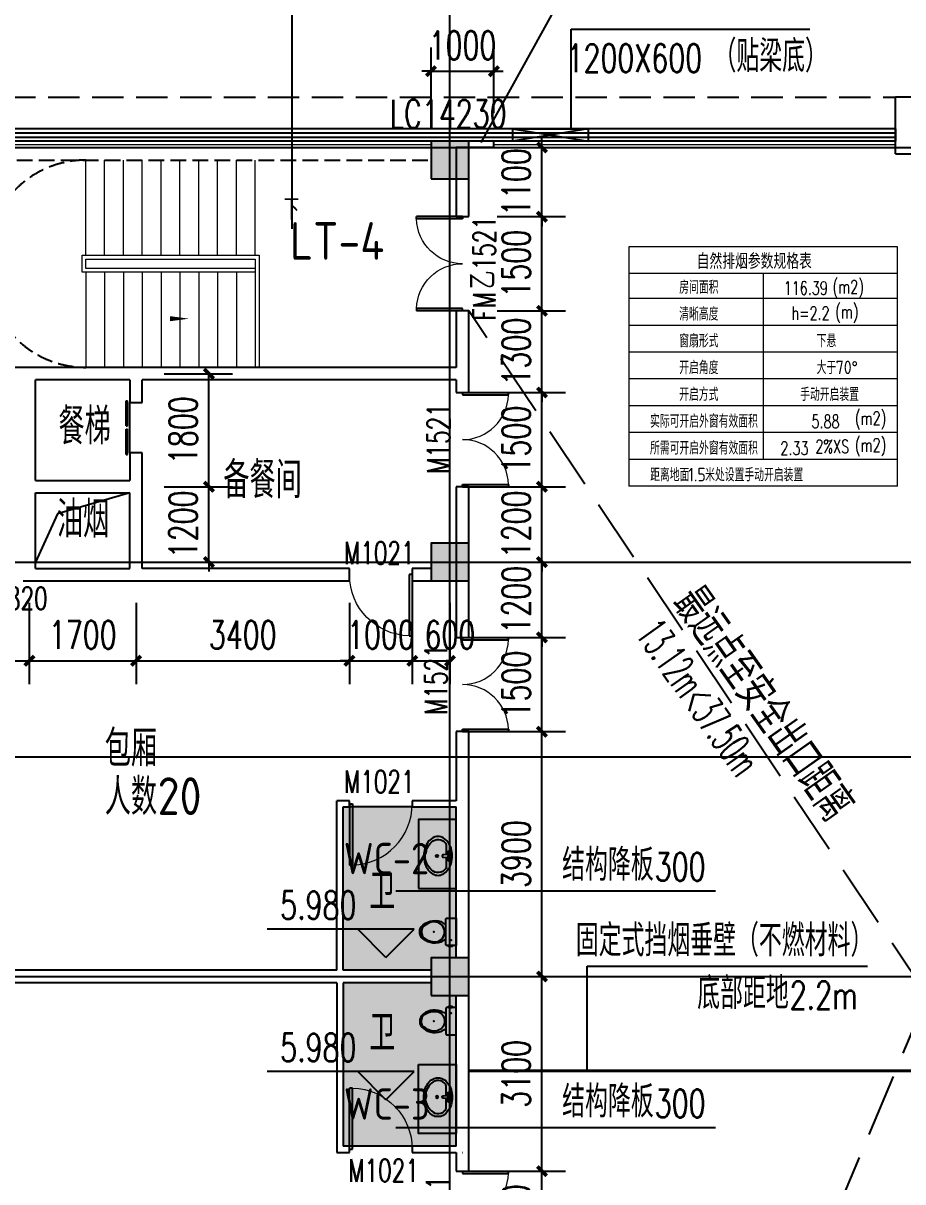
# Model space of a CAD drawing. Extents: x 1738711 to 2346805, y 1189731 to 2516152.
# Drawn here: x 1923394 to 1937407, y 1702557 to 1721006 of the extents above; entities that cross this region are included whole.
import ezdxf

# ---------------------------------------------------------------- set-up
doc = ezdxf.new("R2010")
doc.units = 0
doc.header["$LTSCALE"] = 1000
doc.header["$MEASUREMENT"] = 0
doc.linetypes.add('DASH', pattern=[0.35, 0.25, -0.1])
doc.linetypes.add('复件 140224通州运河二期售楼部条件图_t3$0$X-ME SHAFT SH$0$X-B2$0$WATER_LINE', pattern=[0])
for name, color, linetype in [('AR-TEXT', 7, 'Continuous'), ('COLUMN', 9, 'Continuous'), ('DIM_ELEV', 3, 'Continuous'), ('DIM_IDEN', 3, 'Continuous'), ('DIM_LEAD', 3, 'Continuous'), ('DIM_SYMB', 3, 'Continuous'), ('DOTE', 1, 'Continuous'), ('LVTRY', 6, 'Continuous'), ('PUB_DIM', 3, 'Continuous'), ('PUB_HATCH', 8, 'Continuous'), ('PUB_TEXT', 7, 'Continuous'), ('WALL', 40, 'Continuous'), ('WINDOW', 144, 'Continuous'), ('WINDOW_TEXT', 7, 'Continuous'), ('文字', 6, 'Continuous'), ('疏散距离', 211, 'DASH'), ('看线', 8, 'Continuous')]:
    doc.layers.add(name, color=color, linetype=linetype)
for name, color, linetype, lineweight in [('H_Z', 4, 'Continuous', 13), ('STAIR', 2, 'Continuous', 5), ('栏杆', 6, 'Continuous', 15)]:
    doc.layers.add(name, color=color, linetype=linetype, lineweight=lineweight)
doc.styles.add('_TCH_DIM', font='SIMPLEX', dxfattribs={"bigfont": 'GBCBIG'})
doc.styles.add('_TCH_DIM_T3', font='SIMPLEX', dxfattribs={"width": 0.705882, "bigfont": 'GBCBIG'})
doc.styles.add('_TCH_WINDOW', font='SIMPLEX', dxfattribs={"height": 3.5, "bigfont": 'GBCBIG'})
doc.styles.add('HZ', font='rs', dxfattribs={"bigfont": 'hztxt'})
doc.styles.get("Standard").update_dxf_attribs({"font": 'gbenor.shx', "bigfont": 'gbcbig.shx'})
doc.styles.add('黑体', font='simhei_0.ttf', dxfattribs={"width": 0.9})
doc.dimstyles.new('_TCH_ARCH&&150', dxfattribs={"dimtxt": 446.25, "dimasz": 150, "dimexe": 375, "dimexo": 450, "dimgap": 189.375, "dimtad": 1, "dimdec": 0, "dimzin": 0, "dimdsep": 46, "dimtxsty": '_TCH_DIM_T3', "dimblk": 'ARCHTICK', "dimcen": 0.09, "dimclrt": 7, "dimazin": 2, "dimtfac": 1, "dimtdec": 0, "dimtix": 1, "dimtmove": 2, "dimatfit": 3, "dimfxl": 1, "dimtolj": 1, "dimtzin": 0, "dimarcsym": 0})

# ---------------------------------------------------------------- blocks, each defined once
blk = doc.blocks.new('$lvtry$00000214')
at = {"color": 0}
blk.add_lwpolyline([(-198, -166), (198, -166, 0.414214), (218, -146), (218, 0), (-218, 0), (-218, -146, 0.414214)], format="xyb", close=True, dxfattribs=at)
blk.add_lwpolyline([(-218, -64), (-232, -64), (-232, -122), (-218, -122)], close=True, dxfattribs=at)
for points in [[(-124, -167, -0.078767), (-161, -243, 0.305356), (-82, -557), (-23, -578), (36, -578), (82, -557, 0.297885), (164, -243, -0.072356), (124, -167, 2.053922)], [(108, -225, -0.300989), (144, -427, -0.075183), (74, -538), (24, -552), (-13, -552), (-74, -538, -0.223014), (-156, -322, -0.196873), (-108, -225, -0.355349), (108, -225, -0.708891)]]:
    blk.add_lwpolyline(points, format="xyb", dxfattribs=at)
for p in [(-129, -81), (0, -357)]:
    blk.add_point(p, dxfattribs=at)
blk = doc.blocks.new('$lvtry$00000196')
at = {"color": 0}
for points in [[(219, -385, 0.106486), (289, -308, 0.130324), (310, -225, 0.130324), (289, -143, 0.106486), (219, -66, 0.084172), (123, -18, 0.073176), (0, 0, 0.073176), (-123, -18, 0.084172), (-219, -66, 0.106486), (-289, -143, 0.130324), (-310, -225, 0.130324), (-289, -308, 0.106486), (-219, -385, 0.084172), (-123, -433, 0.073176), (0, -451, 0.073176), (123, -433, 0.084172)], [(-22, -44), (-17, -142, 1), (21, -142), (26, -44, 0.493794)]]:
    blk.add_lwpolyline(points, format="xyb", close=True, dxfattribs=at)
for points in [[(-218, -329, -0.467303), (-199, -103, -0.154885), (-179, -96), (-17, -96, -0.154885)], [(21, -96), (183, -96, -0.154885), (203, -103, -0.467303), (222, -329, -0.210278), (2, -430, -0.210278), (-218, -329, -0.467303)]]:
    blk.add_lwpolyline(points, format="xyb", dxfattribs=at)
for points in [[(-52, -25), (56, -25)], [(-52, -78), (-20, -78)], [(24, -78), (56, -78)]]:
    blk.add_lwpolyline(points, dxfattribs=at)
for centre, radius in [((-52, -52), 19.4), ((-52, -52), 12.6), ((56, -52), 19.4), ((56, -52), 12.6), ((2, -241), 19.7), ((2, -241), 14.7)]:
    blk.add_circle(centre, radius, dxfattribs=at)
for centre, start, end in [((-52, -52), 90, 270), ((56, -52), 270, 90)]:
    blk.add_arc(centre, 26.5, start, end, dxfattribs=at)
for p in [(2, -62), (2, -241)]:
    blk.add_point(p, dxfattribs=at)
blk = doc.blocks.new('hgerahgrehre')
at = {"layer": '看线'}
for p, q in [((1923667, 1595055), (1923867, 1596255)), ((1923667, 1596255), (1923867, 1595055))]:
    blk.add_line(p, q, dxfattribs=at)
blk.add_lwpolyline([(1923667, 1595055), (1923667, 1596255), (1923867, 1596255), (1923867, 1595055)], close=True, dxfattribs=at)
blk = doc.blocks.new('_ArchTick')
at = {"color": 0, "linetype": 'ByBlock', "const_width": 0.4}
blk.add_lwpolyline([(-0.5, -0.5), (0.5, 0.5)], dxfattribs=at)
blk = doc.blocks.new('*D267')
at = {"layer": 'Defpoints', "color": 0, "transparency": 16777216}
for p in [(1930892, 1720241), (1929892, 1719125), (1930892, 1719125)]:
    blk.add_point(p, dxfattribs=at)
at = {"layer": 'PUB_DIM', "color": 0, "lineweight": -2, "transparency": 16777216}
for p, q in [((1929892, 1719575), (1929892, 1720616)), ((1930892, 1719575), (1930892, 1720616)), ((1929892, 1720241), (1929742, 1720241)), ((1929892, 1720241), (1930892, 1720241)), ((1930892, 1720241), (1931042, 1720241))]:
    blk.add_line(p, q, dxfattribs=at)
at = {"layer": 'PUB_DIM', "color": 0, "lineweight": -2, "transparency": 16777216, "xscale": 150, "yscale": 150, "zscale": 150}
blk.add_blockref('_ArchTick', (1929892, 1720241), dxfattribs=at)
at = {"layer": 'PUB_DIM', "color": 0, "lineweight": -2, "transparency": 16777216, "xscale": 150, "yscale": 150, "zscale": 150, "rotation": 180}
blk.add_blockref('_ArchTick', (1930892, 1720241), dxfattribs=at)
at = {"layer": 'PUB_DIM', "color": 7, "transparency": 16777216, "insert": (1930392, 1720653), "char_height": 446.2, "attachment_point": 5, "style": '_TCH_DIM_T3'}
blk.add_mtext('\\A1;1000', dxfattribs=at)
blk = doc.blocks.new('*D2799')
at = {"layer": 'Defpoints', "color": 0, "transparency": 16777216}
for p in [(1921292, 1712225), (1923492, 1712225), (1923492, 1710854)]:
    blk.add_point(p, dxfattribs=at)
at = {"layer": 'PUB_DIM', "color": 0, "lineweight": -2, "transparency": 16777216}
for p, q in [((1921292, 1711775), (1921292, 1710479)), ((1923492, 1711775), (1923492, 1710479)), ((1921292, 1710854), (1923492, 1710854))]:
    blk.add_line(p, q, dxfattribs=at)
at = {"layer": 'PUB_DIM', "color": 0, "lineweight": -2, "transparency": 16777216, "xscale": 150, "yscale": 150, "zscale": 150, "rotation": 180}
blk.add_blockref('_ArchTick', (1921292, 1710854), dxfattribs=at)
at = {"layer": 'PUB_DIM', "color": 0, "lineweight": -2, "transparency": 16777216, "xscale": 150, "yscale": 150, "zscale": 150}
blk.add_blockref('_ArchTick', (1923492, 1710854), dxfattribs=at)
at = {"layer": 'PUB_DIM', "color": 7, "transparency": 16777216, "insert": (1922392, 1711266), "char_height": 446.2, "attachment_point": 5, "style": '_TCH_DIM_T3'}
blk.add_mtext('\\A1;2200', dxfattribs=at)
blk = doc.blocks.new('*D2800')
at = {"layer": 'Defpoints', "color": 0, "transparency": 16777216}
for p in [(1923492, 1712225), (1925192, 1712225), (1925192, 1710854)]:
    blk.add_point(p, dxfattribs=at)
at = {"layer": 'PUB_DIM', "color": 0, "lineweight": -2, "transparency": 16777216}
for p, q in [((1923492, 1711775), (1923492, 1710479)), ((1925192, 1711775), (1925192, 1710479)), ((1923492, 1710854), (1925192, 1710854))]:
    blk.add_line(p, q, dxfattribs=at)
at = {"layer": 'PUB_DIM', "color": 0, "lineweight": -2, "transparency": 16777216, "xscale": 150, "yscale": 150, "zscale": 150, "rotation": 180}
blk.add_blockref('_ArchTick', (1923492, 1710854), dxfattribs=at)
at = {"layer": 'PUB_DIM', "color": 0, "lineweight": -2, "transparency": 16777216, "xscale": 150, "yscale": 150, "zscale": 150}
blk.add_blockref('_ArchTick', (1925192, 1710854), dxfattribs=at)
at = {"layer": 'PUB_DIM', "color": 7, "transparency": 16777216, "insert": (1924342, 1711266), "char_height": 446.2, "attachment_point": 5, "style": '_TCH_DIM_T3'}
blk.add_mtext('\\A1;1700', dxfattribs=at)
blk = doc.blocks.new('*D2801')
at = {"layer": 'Defpoints', "color": 0, "transparency": 16777216}
for p in [(1925192, 1712225), (1928592, 1712225), (1928592, 1710854)]:
    blk.add_point(p, dxfattribs=at)
at = {"layer": 'PUB_DIM', "color": 0, "lineweight": -2, "transparency": 16777216}
for p, q in [((1925192, 1711775), (1925192, 1710479)), ((1928592, 1711775), (1928592, 1710479)), ((1925192, 1710854), (1928592, 1710854))]:
    blk.add_line(p, q, dxfattribs=at)
at = {"layer": 'PUB_DIM', "color": 0, "lineweight": -2, "transparency": 16777216, "xscale": 150, "yscale": 150, "zscale": 150, "rotation": 180}
blk.add_blockref('_ArchTick', (1925192, 1710854), dxfattribs=at)
at = {"layer": 'PUB_DIM', "color": 0, "lineweight": -2, "transparency": 16777216, "xscale": 150, "yscale": 150, "zscale": 150}
blk.add_blockref('_ArchTick', (1928592, 1710854), dxfattribs=at)
at = {"layer": 'PUB_DIM', "color": 7, "transparency": 16777216, "insert": (1926892, 1711266), "char_height": 446.2, "attachment_point": 5, "style": '_TCH_DIM_T3'}
blk.add_mtext('\\A1;3400', dxfattribs=at)
blk = doc.blocks.new('*D2802')
at = {"layer": 'Defpoints', "color": 0, "transparency": 16777216}
for p in [(1928592, 1712225), (1929592, 1712225), (1929592, 1710854)]:
    blk.add_point(p, dxfattribs=at)
at = {"layer": 'PUB_DIM', "color": 0, "lineweight": -2, "transparency": 16777216}
for p, q in [((1928592, 1711775), (1928592, 1710479)), ((1929592, 1711775), (1929592, 1710479)), ((1928592, 1710854), (1928442, 1710854)), ((1928592, 1710854), (1929592, 1710854)), ((1929592, 1710854), (1929742, 1710854))]:
    blk.add_line(p, q, dxfattribs=at)
at = {"layer": 'PUB_DIM', "color": 0, "lineweight": -2, "transparency": 16777216, "xscale": 150, "yscale": 150, "zscale": 150}
blk.add_blockref('_ArchTick', (1928592, 1710854), dxfattribs=at)
at = {"layer": 'PUB_DIM', "color": 0, "lineweight": -2, "transparency": 16777216, "xscale": 150, "yscale": 150, "zscale": 150, "rotation": 180}
blk.add_blockref('_ArchTick', (1929592, 1710854), dxfattribs=at)
at = {"layer": 'PUB_DIM', "color": 7, "transparency": 16777216, "insert": (1929092, 1711266), "char_height": 446.2, "attachment_point": 5, "style": '_TCH_DIM_T3'}
blk.add_mtext('\\A1;1000', dxfattribs=at)
blk = doc.blocks.new('*D2803')
at = {"layer": 'Defpoints', "color": 0, "transparency": 16777216}
for p in [(1929592, 1712225), (1930192, 1712225), (1930192, 1710854)]:
    blk.add_point(p, dxfattribs=at)
at = {"layer": 'PUB_DIM', "color": 0, "lineweight": -2, "transparency": 16777216}
for p, q in [((1929592, 1711775), (1929592, 1710479)), ((1930192, 1711775), (1930192, 1710479)), ((1929592, 1710854), (1930192, 1710854))]:
    blk.add_line(p, q, dxfattribs=at)
at = {"layer": 'PUB_DIM', "color": 0, "lineweight": -2, "transparency": 16777216, "xscale": 150, "yscale": 150, "zscale": 150, "rotation": 180}
blk.add_blockref('_ArchTick', (1929592, 1710854), dxfattribs=at)
at = {"layer": 'PUB_DIM', "color": 0, "lineweight": -2, "transparency": 16777216, "xscale": 150, "yscale": 150, "zscale": 150}
blk.add_blockref('_ArchTick', (1930192, 1710854), dxfattribs=at)
at = {"layer": 'PUB_DIM', "color": 7, "transparency": 16777216, "insert": (1930192, 1711266), "char_height": 446.2, "attachment_point": 5, "style": '_TCH_DIM_T3'}
blk.add_mtext('\\A1;600', dxfattribs=at)
blk = doc.blocks.new('*D2804')
at = {"layer": 'Defpoints', "color": 0, "transparency": 16777216}
for p in [(1925192, 1713625), (1926354, 1713625), (1925192, 1712425)]:
    blk.add_point(p, dxfattribs=at)
at = {"layer": 'PUB_DIM', "color": 0, "lineweight": -2, "transparency": 16777216}
for p, q in [((1926354, 1713625), (1926354, 1713775)), ((1925642, 1713625), (1926729, 1713625)), ((1926354, 1712425), (1926354, 1713625)), ((1925642, 1712425), (1926729, 1712425)), ((1926354, 1712425), (1926354, 1712275))]:
    blk.add_line(p, q, dxfattribs=at)
at = {"layer": 'PUB_DIM', "color": 0, "lineweight": -2, "transparency": 16777216, "xscale": 150, "yscale": 150, "zscale": 150}
for p, rotation in [((1926354, 1713625), 270), ((1926354, 1712425), 90)]:
    blk.add_blockref('_ArchTick', p, dxfattribs=dict(at, rotation=rotation))
at = {"layer": 'PUB_DIM', "color": 7, "transparency": 16777216, "insert": (1925942, 1713025), "char_height": 446.2, "attachment_point": 5, "rotation": 90, "style": '_TCH_DIM_T3'}
blk.add_mtext('\\A1;1200', dxfattribs=at)
blk = doc.blocks.new('*D2805')
at = {"layer": 'Defpoints', "color": 0, "transparency": 16777216}
for p in [(1925192, 1715425), (1926354, 1715425), (1925192, 1713625)]:
    blk.add_point(p, dxfattribs=at)
at = {"layer": 'PUB_DIM', "color": 0, "lineweight": -2, "transparency": 16777216}
for p, q in [((1925642, 1715425), (1926729, 1715425)), ((1926354, 1713625), (1926354, 1715425)), ((1925642, 1713625), (1926729, 1713625))]:
    blk.add_line(p, q, dxfattribs=at)
at = {"layer": 'PUB_DIM', "color": 0, "lineweight": -2, "transparency": 16777216, "xscale": 150, "yscale": 150, "zscale": 150}
for p, rotation in [((1926354, 1715425), 90), ((1926354, 1713625), 270)]:
    blk.add_blockref('_ArchTick', p, dxfattribs=dict(at, rotation=rotation))
at = {"layer": 'PUB_DIM', "color": 7, "transparency": 16777216, "insert": (1925942, 1714525), "char_height": 446.2, "attachment_point": 5, "rotation": 90, "style": '_TCH_DIM_T3'}
blk.add_mtext('\\A1;1800', dxfattribs=at)
blk = doc.blocks.new('*D2940')
at = {"layer": 'Defpoints', "color": 0, "transparency": 16777216}
for p in [(1930492, 1702726), (1931658, 1702726), (1930492, 1701226)]:
    blk.add_point(p, dxfattribs=at)
at = {"layer": 'PUB_DIM', "color": 0, "lineweight": -2, "transparency": 16777216}
for p, q in [((1930942, 1702726), (1932033, 1702726)), ((1931658, 1701226), (1931658, 1702726)), ((1930942, 1701226), (1932033, 1701226))]:
    blk.add_line(p, q, dxfattribs=at)
at = {"layer": 'PUB_DIM', "color": 0, "lineweight": -2, "transparency": 16777216, "xscale": 150, "yscale": 150, "zscale": 150}
for p, rotation in [((1931658, 1702726), 90), ((1931658, 1701226), 270)]:
    blk.add_blockref('_ArchTick', p, dxfattribs=dict(at, rotation=rotation))
at = {"layer": 'PUB_DIM', "color": 7, "transparency": 16777216, "insert": (1931245, 1701976), "char_height": 446.2, "attachment_point": 5, "rotation": 90, "style": '_TCH_DIM_T3'}
blk.add_mtext('\\A1;1500', dxfattribs=at)
blk = doc.blocks.new('*D2941')
at = {"layer": 'Defpoints', "color": 0, "transparency": 16777216}
for p in [(1930492, 1705825), (1931658, 1705825), (1930492, 1702726)]:
    blk.add_point(p, dxfattribs=at)
at = {"layer": 'PUB_DIM', "color": 0, "lineweight": -2, "transparency": 16777216}
for p, q in [((1930942, 1705825), (1932033, 1705825)), ((1931658, 1702726), (1931658, 1705825)), ((1930942, 1702726), (1932033, 1702726))]:
    blk.add_line(p, q, dxfattribs=at)
at = {"layer": 'PUB_DIM', "color": 0, "lineweight": -2, "transparency": 16777216, "xscale": 150, "yscale": 150, "zscale": 150}
for p, rotation in [((1931658, 1705825), 90), ((1931658, 1702726), 270)]:
    blk.add_blockref('_ArchTick', p, dxfattribs=dict(at, rotation=rotation))
at = {"layer": 'PUB_DIM', "color": 7, "transparency": 16777216, "insert": (1931245, 1704276), "char_height": 446.2, "attachment_point": 5, "rotation": 90, "style": '_TCH_DIM_T3'}
blk.add_mtext('\\A1;3100', dxfattribs=at)
blk = doc.blocks.new('*D2942')
at = {"layer": 'Defpoints', "color": 0, "transparency": 16777216}
for p in [(1930492, 1709725), (1931658, 1709725), (1930492, 1705825)]:
    blk.add_point(p, dxfattribs=at)
at = {"layer": 'PUB_DIM', "color": 0, "lineweight": -2, "transparency": 16777216}
for p, q in [((1930942, 1709725), (1932033, 1709725)), ((1931658, 1705825), (1931658, 1709725)), ((1930942, 1705825), (1932033, 1705825))]:
    blk.add_line(p, q, dxfattribs=at)
at = {"layer": 'PUB_DIM', "color": 0, "lineweight": -2, "transparency": 16777216, "xscale": 150, "yscale": 150, "zscale": 150}
for p, rotation in [((1931658, 1709725), 90), ((1931658, 1705825), 270)]:
    blk.add_blockref('_ArchTick', p, dxfattribs=dict(at, rotation=rotation))
at = {"layer": 'PUB_DIM', "color": 7, "transparency": 16777216, "insert": (1931245, 1707775), "char_height": 446.2, "attachment_point": 5, "rotation": 90, "style": '_TCH_DIM_T3'}
blk.add_mtext('\\A1;3900', dxfattribs=at)
blk = doc.blocks.new('*D2943')
at = {"layer": 'Defpoints', "color": 0, "transparency": 16777216}
for p in [(1930492, 1711225), (1931658, 1711225), (1930492, 1709725)]:
    blk.add_point(p, dxfattribs=at)
at = {"layer": 'PUB_DIM', "color": 0, "lineweight": -2, "transparency": 16777216}
for p, q in [((1930942, 1711225), (1932033, 1711225)), ((1931658, 1709725), (1931658, 1711225)), ((1930942, 1709725), (1932033, 1709725))]:
    blk.add_line(p, q, dxfattribs=at)
at = {"layer": 'PUB_DIM', "color": 0, "lineweight": -2, "transparency": 16777216, "xscale": 150, "yscale": 150, "zscale": 150}
for p, rotation in [((1931658, 1711225), 90), ((1931658, 1709725), 270)]:
    blk.add_blockref('_ArchTick', p, dxfattribs=dict(at, rotation=rotation))
at = {"layer": 'PUB_DIM', "color": 7, "transparency": 16777216, "insert": (1931245, 1710475), "char_height": 446.2, "attachment_point": 5, "rotation": 90, "style": '_TCH_DIM_T3'}
blk.add_mtext('\\A1;1500', dxfattribs=at)
blk = doc.blocks.new('*D2944')
at = {"layer": 'Defpoints', "color": 0, "transparency": 16777216}
for p in [(1930492, 1712425), (1931658, 1712425), (1930492, 1711225)]:
    blk.add_point(p, dxfattribs=at)
at = {"layer": 'PUB_DIM', "color": 0, "lineweight": -2, "transparency": 16777216}
for p, q in [((1931658, 1712425), (1931658, 1712575)), ((1930942, 1712425), (1932033, 1712425)), ((1931658, 1711225), (1931658, 1712425)), ((1930942, 1711225), (1932033, 1711225)), ((1931658, 1711225), (1931658, 1711075))]:
    blk.add_line(p, q, dxfattribs=at)
at = {"layer": 'PUB_DIM', "color": 0, "lineweight": -2, "transparency": 16777216, "xscale": 150, "yscale": 150, "zscale": 150}
for p, rotation in [((1931658, 1712425), 270), ((1931658, 1711225), 90)]:
    blk.add_blockref('_ArchTick', p, dxfattribs=dict(at, rotation=rotation))
at = {"layer": 'PUB_DIM', "color": 7, "transparency": 16777216, "insert": (1931245, 1711825), "char_height": 446.2, "attachment_point": 5, "rotation": 90, "style": '_TCH_DIM_T3'}
blk.add_mtext('\\A1;1200', dxfattribs=at)
blk = doc.blocks.new('*D2945')
at = {"layer": 'Defpoints', "color": 0, "transparency": 16777216}
for p in [(1930492, 1713625), (1931658, 1713625), (1930492, 1712425)]:
    blk.add_point(p, dxfattribs=at)
at = {"layer": 'PUB_DIM', "color": 0, "lineweight": -2, "transparency": 16777216}
for p, q in [((1931658, 1713625), (1931658, 1713775)), ((1930942, 1713625), (1932033, 1713625)), ((1931658, 1712425), (1931658, 1713625)), ((1930942, 1712425), (1932033, 1712425)), ((1931658, 1712425), (1931658, 1712275))]:
    blk.add_line(p, q, dxfattribs=at)
at = {"layer": 'PUB_DIM', "color": 0, "lineweight": -2, "transparency": 16777216, "xscale": 150, "yscale": 150, "zscale": 150}
for p, rotation in [((1931658, 1713625), 270), ((1931658, 1712425), 90)]:
    blk.add_blockref('_ArchTick', p, dxfattribs=dict(at, rotation=rotation))
at = {"layer": 'PUB_DIM', "color": 7, "transparency": 16777216, "insert": (1931245, 1713025), "char_height": 446.2, "attachment_point": 5, "rotation": 90, "style": '_TCH_DIM_T3'}
blk.add_mtext('\\A1;1200', dxfattribs=at)
blk = doc.blocks.new('*D2946')
at = {"layer": 'Defpoints', "color": 0, "transparency": 16777216}
for p in [(1930492, 1715125), (1931658, 1715125), (1930492, 1713625)]:
    blk.add_point(p, dxfattribs=at)
at = {"layer": 'PUB_DIM', "color": 0, "lineweight": -2, "transparency": 16777216}
for p, q in [((1930942, 1715125), (1932033, 1715125)), ((1931658, 1713625), (1931658, 1715125)), ((1930942, 1713625), (1932033, 1713625))]:
    blk.add_line(p, q, dxfattribs=at)
at = {"layer": 'PUB_DIM', "color": 0, "lineweight": -2, "transparency": 16777216, "xscale": 150, "yscale": 150, "zscale": 150}
for p, rotation in [((1931658, 1715125), 90), ((1931658, 1713625), 270)]:
    blk.add_blockref('_ArchTick', p, dxfattribs=dict(at, rotation=rotation))
at = {"layer": 'PUB_DIM', "color": 7, "transparency": 16777216, "insert": (1931245, 1714375), "char_height": 446.2, "attachment_point": 5, "rotation": 90, "style": '_TCH_DIM_T3'}
blk.add_mtext('\\A1;1500', dxfattribs=at)
blk = doc.blocks.new('*D2947')
at = {"layer": 'Defpoints', "color": 0, "transparency": 16777216}
for p in [(1930492, 1716425), (1931658, 1716425), (1930492, 1715125)]:
    blk.add_point(p, dxfattribs=at)
at = {"layer": 'PUB_DIM', "color": 0, "lineweight": -2, "transparency": 16777216}
for p, q in [((1931658, 1716425), (1931658, 1716575)), ((1930942, 1716425), (1932033, 1716425)), ((1931658, 1715125), (1931658, 1716425)), ((1930942, 1715125), (1932033, 1715125)), ((1931658, 1715125), (1931658, 1714975))]:
    blk.add_line(p, q, dxfattribs=at)
at = {"layer": 'PUB_DIM', "color": 0, "lineweight": -2, "transparency": 16777216, "xscale": 150, "yscale": 150, "zscale": 150}
for p, rotation in [((1931658, 1716425), 270), ((1931658, 1715125), 90)]:
    blk.add_blockref('_ArchTick', p, dxfattribs=dict(at, rotation=rotation))
at = {"layer": 'PUB_DIM', "color": 7, "transparency": 16777216, "insert": (1931245, 1715775), "char_height": 446.2, "attachment_point": 5, "rotation": 90, "style": '_TCH_DIM_T3'}
blk.add_mtext('\\A1;1300', dxfattribs=at)
blk = doc.blocks.new('*D2948')
at = {"layer": 'Defpoints', "color": 0, "transparency": 16777216}
for p in [(1930492, 1717925), (1931658, 1717925), (1930492, 1716425)]:
    blk.add_point(p, dxfattribs=at)
at = {"layer": 'PUB_DIM', "color": 0, "lineweight": -2, "transparency": 16777216}
for p, q in [((1930942, 1717925), (1932033, 1717925)), ((1931658, 1716425), (1931658, 1717925)), ((1930942, 1716425), (1932033, 1716425))]:
    blk.add_line(p, q, dxfattribs=at)
at = {"layer": 'PUB_DIM', "color": 0, "lineweight": -2, "transparency": 16777216, "xscale": 150, "yscale": 150, "zscale": 150}
for p, rotation in [((1931658, 1717925), 90), ((1931658, 1716425), 270)]:
    blk.add_blockref('_ArchTick', p, dxfattribs=dict(at, rotation=rotation))
at = {"layer": 'PUB_DIM', "color": 7, "transparency": 16777216, "insert": (1931245, 1717175), "char_height": 446.2, "attachment_point": 5, "rotation": 90, "style": '_TCH_DIM_T3'}
blk.add_mtext('\\A1;1500', dxfattribs=at)
blk = doc.blocks.new('*D2949')
at = {"layer": 'Defpoints', "color": 0, "transparency": 16777216}
for p in [(1930492, 1719025), (1931658, 1719025), (1930492, 1717925)]:
    blk.add_point(p, dxfattribs=at)
at = {"layer": 'PUB_DIM', "color": 0, "lineweight": -2, "transparency": 16777216}
for p, q in [((1931658, 1719025), (1931658, 1719175)), ((1930942, 1719025), (1932033, 1719025)), ((1931658, 1717925), (1931658, 1719025)), ((1930942, 1717925), (1932033, 1717925)), ((1931658, 1717925), (1931658, 1717775))]:
    blk.add_line(p, q, dxfattribs=at)
at = {"layer": 'PUB_DIM', "color": 0, "lineweight": -2, "transparency": 16777216, "xscale": 150, "yscale": 150, "zscale": 150}
for p, rotation in [((1931658, 1719025), 270), ((1931658, 1717925), 90)]:
    blk.add_blockref('_ArchTick', p, dxfattribs=dict(at, rotation=rotation))
at = {"layer": 'PUB_DIM', "color": 7, "transparency": 16777216, "insert": (1931245, 1718475), "char_height": 446.2, "attachment_point": 5, "rotation": 90, "style": '_TCH_DIM_T3'}
blk.add_mtext('\\A1;1100', dxfattribs=at)
blk = doc.blocks.new('$DorLib2D$00000002')
for p, q in [((-0.5, 0), (-0.5, 0.4875)), ((-0.475, 0.4875), (-0.5, 0.4875)), ((-0.475, 0), (-0.475, 0.4875)), ((0.475, 0), (0.475, 0.4875)), ((0.475, 0.4875), (0.5, 0.4875)), ((0.5, 0), (0.5, 0.4875)), ((-0.5, 0), (-0.475, 0)), ((0.5, 0), (0.475, 0))]:
    blk.add_line(p, q)
at = {"lineweight": 13}
for centre, start, end in [((-0.4875, 0), 0, 88.53072), ((0.4875, 0), 91.46928, 180)]:
    blk.add_arc(centre, 0.4875, start, end, dxfattribs=at)
blk = doc.blocks.new('$TCHSYS$WIN2D')
for p, q in [((-0.5, 0.5), (0.5, 0.5)), ((-0.5, 0.5), (-0.5, -0.5)), ((0.5, 0.5), (0.5, -0.5)), ((0.5, 0.1667), (-0.5, 0.1667)), ((0.5, -0.1667), (-0.5, -0.1667)), ((-0.5, -0.5), (0.5, -0.5))]:
    blk.add_line(p, q)
blk = doc.blocks.new('$DorLib2D$00000001')
for p, q in [((0.45, 0.975), (0.5, 0.975)), ((0.45, 0), (0.45, 0.975)), ((0.5, 0), (0.5, 0.975)), ((0.5, 0), (0.45, 0))]:
    blk.add_line(p, q)
at = {"lineweight": 13}
blk.add_arc((0.475, 0), 0.975, 91.4693, 180, dxfattribs=at)
blk = doc.blocks.new('$DORLIB2D$00000127')
at = {"color": 0}
for points in [[(-0.533, 0.795), (-0.533, 0.69)], [(-0.033, 0.795), (-0.533, 0.795)], [(-0.033, 0.795), (-0.033, 0.69)], [(0.533, 0.795), (0.033, 0.795)], [(0.033, 0.795), (0.033, 0.69)], [(0.533, 0.795), (0.533, 0.69)], [(-0.033, 0.69), (-0.533, 0.69)], [(0.5, 0.5), (-0.5, 0.5)], [(0.533, 0.69), (0.033, 0.69)]]:
    blk.add_lwpolyline(points, dxfattribs=at)
blk = doc.blocks.new('_FZH')
blk.add_lwpolyline([(-0.5, -0.5), (0.5, -0.5), (0.5, 0.5), (-0.5, 0.5)], close=True)
at = {"layer": 'PUB_HATCH'}
blk.add_solid([(-0.5, -0.5), (0.5, -0.5), (-0.5, 0.5), (0.5, 0.5)], dxfattribs=at)

msp = doc.modelspace()

# ---------------------------------------------------------------- hatches: boundary and pattern name
at = {"layer": '看线'}
h = msp.add_hatch(dxfattribs=at)
h.set_pattern_fill('碎沙', color=256, scale=100, style=0)
h.set_pattern_definition([(37.5, (0, 0), (-8.000156, 244.706619), [0, -193.04, 0, -215.9, 0, -206.375]), (7.5, (0, 0), (224.76164, 358.41255), [0, -104.14, 0, -173.99, 0, -66.675]), (327.5, (-156.2, 0), (395.496185, 0.718592), [0, -63.5, 0, -228.6, 0, -298.45]), (317.5, (-156.2, 0), (381.778226, 111.46466), [0, -31.75, 0, -149.86, 0, -171.45])])
h.paths.add_polyline_path([(1928491.9, 1705925.4), (1928491.9, 1708525.4), (1930291.9, 1708525.4), (1930291.9, 1706125.4), (1929891.9, 1706125.4), (1929891.9, 1705925.4)])
h.paths.add_polyline_path([(1928491.9, 1703125.4), (1928491.9, 1705725.4), (1929891.9, 1705725.4), (1929891.9, 1705525.4), (1930291.9, 1705525.4), (1930291.9, 1703125.4)])
h.paths.add_polyline_path([(1928491.9, 1689725.4), (1928491.9, 1692525.4), (1929891.9, 1692525.4), (1929891.9, 1692325.4), (1930291.9, 1692325.4), (1930291.9, 1689775.4), (1930291.9, 1689725.4)])

# ---------------------------------------------------------------- linework, layer by layer
at = {"layer": 'DIM_ELEV'}
for p, q in [((1929622.8, 1706579.7), (1927280.8, 1706579.7)), ((1929172.8, 1706129.7), (1928722.8, 1706579.7)), ((1929172.8, 1706129.7), (1929622.8, 1706579.7)), ((1929622.8, 1704314.3), (1927280.8, 1704314.3)), ((1929172.8, 1703864.3), (1928722.8, 1704314.3)), ((1929172.8, 1703864.3), (1929622.8, 1704314.3))]:
    msp.add_line(p, q, dxfattribs=at)
at = {"layer": 'DIM_IDEN'}
msp.add_line((1927678.1, 1717730.4), (1927678.1, 1730036), dxfattribs=at)
msp.add_lwpolyline([(1927678.1, 1717730.4, 1), (1927678.1, 1717730.4, 1)], format="xyb", close=True, dxfattribs=at)
at = {"layer": 'DIM_LEAD'}
for p, q in [((1930691.9, 1719104.4), (1932123.8, 1721699.3)), ((1930691.9, 1719104.4), (1932123.8, 1721699.3)), ((1932123.8, 1719325.4), (1932123.8, 1720909.8)), ((1932123.8, 1719325.4), (1932123.8, 1720909.8)), ((1932123.8, 1720909.8), (1935923.9, 1720909.8)), ((1929332.8, 1707192.3), (1931974.6, 1707192.3)), ((1931974.6, 1707192.3), (1934421.5, 1707192.3)), ((1932378.6, 1704325.4), (1932378.6, 1705988.6)), ((1932378.6, 1705988.6), (1936843.3, 1705988.6)), ((1929332.8, 1703424.2), (1931974.6, 1703424.2)), ((1931974.6, 1703424.2), (1934421.5, 1703424.2))]:
    msp.add_line(p, q, dxfattribs=at)
at = {"layer": 'DIM_SYMB'}
msp.add_lwpolyline([(1927441.9, 1718050.4, 0, 0, 0), (1923525, 1718050.4, 0, 0, 0), (1923525, 1716300.4, 0, 0, 0), (1926035.2, 1716300.4, 0, 80, 0), (1925735.2, 1716300.4, 0, 0, 0)], format="xyseb", dxfattribs=at)
at = {"layer": 'DOTE'}
for p, q in [((1930191.9, 1683557.1), (1930191.9, 1721249.3)), ((1919991.9, 1719025.4), (1940687, 1719025.4)), ((1919991.9, 1712425.4), (1940687, 1712425.4)), ((1919991.9, 1709325.4), (2001891.9, 1709325.4)), ((1919991.9, 1705825.4), (2001891.9, 1705825.4))]:
    msp.add_line(p, q, dxfattribs=at)
at = {"layer": 'H_Z'}
for p, q in [((1933042.3, 1717444.3), (1933042.3, 1713634.2)), ((1937321.4, 1717444.3), (1933042.3, 1717444.3)), ((1937321.4, 1713634.2), (1937321.4, 1717444.3)), ((1937321.4, 1717017.6), (1933042.3, 1717017.6)), ((1935181.8, 1717017.6), (1935181.8, 1714060.9)), ((1937321.4, 1716620.9), (1933042.3, 1716620.9)), ((1937321.4, 1716194.2), (1933042.3, 1716194.2)), ((1937321.4, 1715767.6), (1933042.3, 1715767.6)), ((1937321.4, 1715340.9), (1933042.3, 1715340.9)), ((1937321.4, 1714914.2), (1933042.3, 1714914.2)), ((1937321.4, 1714487.6), (1933042.3, 1714487.6)), ((1937321.4, 1714060.9), (1933042.3, 1714060.9)), ((1937321.4, 1713634.2), (1933042.3, 1713634.2))]:
    msp.add_line(p, q, dxfattribs=at)
at = {"layer": 'LVTRY'}
for points in [[(1929691.9, 1707225.4), (1930291.9, 1707225.4), (1930291.9, 1708325.4), (1929691.9, 1708325.4)], [(1929691.9, 1704425.4), (1930291.9, 1704425.4), (1930291.9, 1703325.4), (1929691.9, 1703325.4)]]:
    msp.add_lwpolyline(points, close=True, dxfattribs=at)
at = {"layer": 'STAIR'}
for p, q in [((1924391.9, 1717310.4), (1924391.9, 1718825.4)), ((1924691.9, 1717310.4), (1924691.9, 1718825.4)), ((1924991.9, 1717310.4), (1924991.9, 1718825.4)), ((1925291.9, 1717310.4), (1925291.9, 1718825.4)), ((1925591.9, 1717310.4), (1925591.9, 1718825.4)), ((1925891.9, 1717310.4), (1925891.9, 1718825.4)), ((1926191.9, 1717310.4), (1926191.9, 1718825.4)), ((1926491.9, 1717310.4), (1926491.9, 1718825.4)), ((1926791.9, 1717310.4), (1926791.9, 1718825.4)), ((1927091.9, 1717310.4), (1927091.9, 1718825.4)), ((1924331.9, 1717040.4), (1924331.9, 1717310.4)), ((1924331.9, 1717310.4), (1927151.9, 1717310.4)), ((1924391.9, 1717250.4), (1927091.9, 1717250.4)), ((1924391.9, 1717100.4), (1924391.9, 1717250.4)), ((1927091.9, 1717250.4), (1927091.9, 1715525.4)), ((1927151.9, 1717310.4), (1927151.9, 1715525.4)), ((1927091.9, 1717100.4), (1924391.9, 1717100.4)), ((1927091.9, 1717040.4), (1924331.9, 1717040.4)), ((1924391.9, 1717040.4), (1924391.9, 1715525.4)), ((1924691.9, 1717040.4), (1924691.9, 1715525.4)), ((1924991.9, 1717040.4), (1924991.9, 1715525.4)), ((1925291.9, 1717040.4), (1925291.9, 1715525.4)), ((1925591.9, 1717040.4), (1925591.9, 1715525.4)), ((1925891.9, 1717040.4), (1925891.9, 1715525.4)), ((1926191.9, 1717040.4), (1926191.9, 1715525.4)), ((1926491.9, 1717040.4), (1926491.9, 1715525.4)), ((1926791.9, 1717040.4), (1926791.9, 1715525.4))]:
    msp.add_line(p, q, dxfattribs=at)
at = {"layer": 'WALL', "linetype": '复件 140224通州运河二期售楼部条件图_t3$0$X-ME SHAFT SH$0$X-B2$0$WATER_LINE'}
for p, q in [((1939091.6, 1719825.4), (1937291.9, 1719825.4)), ((1937291.9, 1719325.4), (1937291.9, 1719825.4)), ((1937291.9, 1719125.4), (1937291.9, 1719325.4)), ((1937291.9, 1718925.4), (1937291.9, 1719125.4)), ((1937291.9, 1718925.4), (1938191.9, 1718925.4)), ((1928591.9, 1712325.4), (1925291.9, 1712325.4)), ((1928591.9, 1712125.4), (1928591.9, 1712325.4)), ((1929891.9, 1712325.4), (1929591.9, 1712325.4)), ((1929591.9, 1712325.4), (1929591.9, 1712125.4)), ((1925191.9, 1712125.4), (1928591.9, 1712125.4)), ((1929591.9, 1712125.4), (1929891.9, 1712125.4)), ((1928391.9, 1705925.4), (1922591.9, 1705925.4)), ((1929891.9, 1705925.4), (1928491.9, 1705925.4)), ((1928391.9, 1705725.4), (1922591.9, 1705725.4)), ((1929891.9, 1705725.4), (1928491.9, 1705725.4))]:
    msp.add_line(p, q, dxfattribs=at)
at = {"layer": 'WALL'}
for p, q in [((1930891.9, 1719125.4), (1930491.9, 1719125.4)), ((1930491.9, 1719025.4), (1930491.9, 1719125.4)), ((1930891.9, 1719025.4), (1930891.9, 1719125.4)), ((1930291.9, 1719025.4), (1930291.9, 1717925.4)), ((1930491.9, 1719025.4), (1930291.9, 1719025.4)), ((1930491.9, 1717925.4), (1930491.9, 1719025.4)), ((1930891.9, 1719025.4), (1930491.9, 1719025.4)), ((1930291.9, 1717925.4), (1930491.9, 1717925.4)), ((1930491.9, 1716425.4), (1930291.9, 1716425.4)), ((1930291.9, 1716425.4), (1930291.9, 1715525.4)), ((1930491.9, 1715425.4), (1930491.9, 1716425.4)), ((1923491.9, 1715525.4), (1922191.9, 1715525.4)), ((1925191.9, 1715525.4), (1923491.9, 1715525.4)), ((1930291.9, 1715525.4), (1925191.9, 1715525.4)), ((1930491.9, 1715125.3), (1930491.9, 1715425.4)), ((1923591.9, 1713725.4), (1923591.9, 1715325.4)), ((1925091.9, 1715325.4), (1923591.9, 1715325.4)), ((1925091.9, 1715325.4), (1925091.9, 1714966.9)), ((1930291.9, 1715325.4), (1925291.9, 1715325.4)), ((1925291.9, 1714966.9), (1925291.9, 1715325.4)), ((1930291.9, 1715325.4), (1930291.9, 1715125.3)), ((1930291.9, 1715125.3), (1930491.9, 1715125.3)), ((1925091.9, 1714966.9), (1925291.9, 1714966.9)), ((1925291.9, 1714166.9), (1925091.9, 1714166.9)), ((1925091.9, 1714166.9), (1925091.9, 1713725.4)), ((1925291.9, 1713625.4), (1925291.9, 1714166.9)), ((1923591.9, 1713725.4), (1925091.9, 1713725.4)), ((1925291.9, 1712325.4), (1925291.9, 1713625.4)), ((1930491.9, 1713625.3), (1930291.9, 1713625.3)), ((1930291.9, 1713625.3), (1930291.9, 1711225.4)), ((1930491.9, 1711225.4), (1930491.9, 1713625.3)), ((1923591.9, 1712325.4), (1923591.9, 1713525.4)), ((1923591.9, 1713525.4), (1925091.9, 1713525.4)), ((1925091.9, 1712325.4), (1925091.9, 1713525.4)), ((1923591.9, 1712325.4), (1925091.9, 1712325.4)), ((1923391.9, 1712125.4), (1923491.9, 1712125.4)), ((1923491.9, 1712125.4), (1925191.9, 1712125.4)), ((1930291.9, 1711225.4), (1930491.9, 1711225.4)), ((1930491.9, 1709725.4), (1930291.9, 1709725.4)), ((1930291.9, 1709725.4), (1930291.9, 1708625.4)), ((1930491.9, 1708625.4), (1930491.9, 1709725.4)), ((1928591.9, 1708625.4), (1928391.9, 1708625.4)), ((1928391.9, 1705925.4), (1928391.9, 1708625.4)), ((1928591.9, 1708525.4), (1928591.9, 1708625.4)), ((1930291.9, 1708625.4), (1929591.9, 1708625.4)), ((1929591.9, 1708625.4), (1929591.9, 1708525.4)), ((1930391.9, 1708625.3), (1930391.9, 1708625.3)), ((1930491.9, 1708575.4), (1930491.9, 1708625.4)), ((1930491.9, 1706125.4), (1930491.9, 1708575.4)), ((1928491.9, 1708525.4), (1928591.9, 1708525.4)), ((1928491.9, 1705925.4), (1928491.9, 1708525.4)), ((1929591.9, 1708525.4), (1930291.9, 1708525.4)), ((1930291.9, 1706125.4), (1930291.9, 1708525.4)), ((1928391.9, 1705725.4), (1928391.9, 1703025.4)), ((1928491.9, 1705725.4), (1928491.9, 1703125.4)), ((1930291.9, 1703125.4), (1930291.9, 1705525.4)), ((1930491.9, 1703075.4), (1930491.9, 1705525.4)), ((1928391.9, 1703025.4), (1928591.9, 1703025.4)), ((1928591.9, 1703125.4), (1928491.9, 1703125.4)), ((1928591.9, 1703025.4), (1928591.9, 1703125.4)), ((1930291.9, 1703125.4), (1929591.9, 1703125.4)), ((1929591.9, 1703125.4), (1929591.9, 1703025.4)), ((1929591.9, 1703025.4), (1930291.9, 1703025.4)), ((1930291.9, 1703025.4), (1930291.9, 1702725.9)), ((1930491.9, 1703025.4), (1930491.9, 1703075.4)), ((1930491.9, 1702725.9), (1930491.9, 1703025.4)), ((1930391.2, 1703017), (1930386.9, 1703017.3)), ((1930291.9, 1702725.9), (1930491.9, 1702725.9))]:
    msp.add_line(p, q, dxfattribs=at)
at = {"layer": 'WINDOW'}
for p, q in [((1929591.9, 1708525.4), (1928591.9, 1708525.4)), ((1929591.9, 1703125.4), (1928591.9, 1703125.4))]:
    msp.add_line(p, q, dxfattribs=at)
at = {"layer": 'WINDOW', "color": 4, "linetype": 'DASH', "ltscale": 2, "const_width": 50}
msp.add_lwpolyline([(1938891.6, 1704325.4), (1930491.9, 1704325.4)], dxfattribs=at)
at = {"layer": '栏杆'}
for points in [[(1923092.6, 1719075.4), (1929891.9, 1719075.4)], [(1930891.9, 1719075.4), (1937291.2, 1719075.4)], [(1923092.6, 1719025.4), (1929891.9, 1719025.4)], [(1930891.9, 1719025.4), (1937291.2, 1719025.4)]]:
    msp.add_lwpolyline(points, dxfattribs=at)
at = {"layer": '疏散距离', "ltscale": 4}
for points in [[(1937791.9, 1705525.4), (1930491.9, 1716425.4)], [(1937791.9, 1705525.4), (1930491.9, 1688125.4)]]:
    msp.add_lwpolyline(points, dxfattribs=at)
at = {"layer": '看线', "linetype": 'DASH', "ltscale": 2}
msp.add_line((1923092.6, 1719825.4), (1937291.2, 1719825.4), dxfattribs=at)
at = {"layer": '看线', "linetype": 'DASH'}
msp.add_line((1922591.9, 1718825.4), (1929891.9, 1718825.4), dxfattribs=at)
at = {"layer": '看线'}
msp.add_lwpolyline([(1925091.9, 1713525.4), (1923939.7, 1713192.1), (1923591.9, 1712425.4)], dxfattribs=at)
at = {"layer": '看线', "linetype": 'DASH'}
for centre, start, end in [((1924391.9, 1717250.4), 90, 182.7294), ((1924391.9, 1717100.4), 177.2706, 270)]:
    msp.add_arc(centre, 1575, start, end, dxfattribs=at)

# ---------------------------------------------------------------- block references
at = {"rotation": 270}
msp.add_blockref('hgerahgrehre', (336137.3, 3642992.7), dxfattribs=at)
at = {"layer": 'COLUMN', "linetype": '复件 140224通州运河二期售楼部条件图_t3$0$X-ME SHAFT SH$0$X-B2$0$WATER_LINE', "xscale": 600, "yscale": 600, "zscale": 600}
for p in [(1930191.9, 1718825.4), (1930191.9, 1712425.4), (1930191.9, 1705825.4)]:
    msp.add_blockref('_FZH', p, dxfattribs=at)
at = {"layer": 'LVTRY', "xscale": -1, "yscale": -1, "rotation": 90}
msp.add_blockref('$lvtry$00000196', (1930227.1, 1707746.3, 0), dxfattribs=at)
at = {"layer": 'LVTRY', "xscale": -1, "rotation": 270}
msp.add_blockref('$lvtry$00000214', (1930291.9, 1706536.2), dxfattribs=at)
at = {"layer": 'LVTRY', "rotation": 270}
msp.add_blockref('$lvtry$00000214', (1930291.9, 1705114.6), dxfattribs=at)
at = {"layer": 'LVTRY', "yscale": -1, "rotation": 90}
msp.add_blockref('$lvtry$00000196', (1930227.1, 1703904.5, 0), dxfattribs=at)
at = {"layer": 'WINDOW', "linetype": '复件 140224通州运河二期售楼部条件图_t3$0$X-ME SHAFT SH$0$X-B2$0$WATER_LINE'}
ref = msp.add_blockref('$TCHSYS$WIN2D', (1930191.9, 1719225.4), dxfattribs=dict(at, xscale=-14200, yscale=200, zscale=-14200))
ref.add_attrib('A', 'LC14230', (1929231.9, 1719339.1), dxfattribs={"layer": 'WINDOW_TEXT', "linetype": '复件 140224通州运河二期售楼部条件图_t3$0$X-ME SHAFT SH$0$X-B2$0$WATER_LINE', "ltscale": 0.5, "height": 446.25, "style": '_TCH_WINDOW', "width": 0.705882})
at = {"layer": 'WINDOW'}
for name, p, xscale, yscale, zscale, rotation in [('$DorLib2D$00000002', (1930391.9, 1717175.4), -1500, 1500, -1500, 90.00000000063734), ('$DORLIB2D$00000127', (1925191.9, 1714566.9), -800, 200.0000000670552, -800, 89.9999999991839)]:
    msp.add_blockref(name, p, dxfattribs=dict(at, xscale=xscale, yscale=yscale, zscale=zscale, rotation=rotation))
ref = msp.add_blockref('$DorLib2D$00000002', (1930391.9, 1714375.3), dxfattribs=dict(at, xscale=-1500, yscale=-1500, zscale=-1500, rotation=90.00000000063142))
ref.add_attrib('A', 'M1521', (1930188.8, 1713829.8), dxfattribs={"layer": 'WINDOW_TEXT', "ltscale": 0.5, "height": 357, "rotation": 90, "style": '_TCH_WINDOW', "width": 0.705882})
ref = msp.add_blockref('$DorLib2D$00000001', (1929091.9, 1712225.4), dxfattribs=dict(at, xscale=-1000, yscale=1000, zscale=-1000, rotation=180.000000000032))
ref.add_attrib('A', 'M1021', (1928505.3, 1712390.4), dxfattribs={"layer": 'WINDOW_TEXT', "ltscale": 0.5, "height": 357, "style": '_TCH_WINDOW', "width": 0.705882})
ref = msp.add_blockref('$DorLib2D$00000002', (1930391.9, 1710475.4), dxfattribs=dict(at, xscale=-1500, yscale=-1500, zscale=-1500, rotation=90.00000000063541))
ref.add_attrib('A', 'M1521', (1930150.2, 1709991.2), dxfattribs={"layer": 'WINDOW_TEXT', "ltscale": 0.5, "height": 357, "rotation": 90, "style": '_TCH_WINDOW', "width": 0.705882})
ref = msp.add_blockref('$DorLib2D$00000001', (1929091.9, 1708575.4), dxfattribs=dict(at, xscale=1000, yscale=1000, zscale=1000, rotation=179.9999999710718))
ref.add_attrib('A', 'M1021', (1928505.3, 1708748.9), dxfattribs={"layer": 'WINDOW_TEXT', "ltscale": 0.5, "height": 357, "rotation": 360, "style": '_TCH_WINDOW', "width": 0.705882})
ref = msp.add_blockref('$DorLib2D$00000001', (1929091.9, 1703075.4), dxfattribs=dict(at, xscale=1000, yscale=-1000, zscale=1000, rotation=180.0000000289216))
ref.add_attrib('A', 'M1021', (1928573.4, 1702559.4), dxfattribs={"layer": 'WINDOW_TEXT', "ltscale": 0.5, "height": 357, "rotation": 0, "style": '_TCH_WINDOW', "width": 0.705882})
ref = msp.add_blockref('$DorLib2D$00000002', (1930391.9, 1701975.9), dxfattribs=dict(at, xscale=-1500, yscale=-1500, zscale=-1500, rotation=90.00000000035459))
ref.add_attrib('A', 'M1521', (1930175.5, 1701527.5), dxfattribs={"layer": 'WINDOW_TEXT', "ltscale": 0.5, "height": 357, "rotation": 90, "style": '_TCH_WINDOW', "width": 0.705882})

# ---------------------------------------------------------------- texts
at = {"layer": 'AR-TEXT'}
for s, height, p in [('LT-4', 600, (1927644.9, 1717238.7)), ('餐梯', 578.72, (1923955.2, 1714297.8)), ('备餐间', 578.72, (1926582, 1713441.9)), ('油烟', 578.72, (1923929.2, 1712816.2)), ('包厢', 578.72, (1924693.3, 1709168.7)), ('人数', 578.72, (1924693.3, 1708398)), ('20', 600, (1925535.8, 1708398)), ('WC-2', 500, (1928500.6, 1707454.7)), ('卫', 578.7, (1928906.6, 1706892.5)), ('卫', 578.7, (1928906.6, 1704641.5)), ('WC-3', 500, (1928500.6, 1703546.3))]:
    msp.add_text(s, height=height, dxfattribs=at).set_placement(p)
at = {"layer": 'DIM_LEAD', "color": 7, "style": '_TCH_DIM'}
msp.add_text('最远点至安全出口距离', height=600, rotation=305.19293, dxfattribs=at).set_placement((1933696.5, 1711766.6))
at = {"layer": 'H_Z', "width": 0.7}
for s, style, p in [('自然排烟参数规格表', '黑体', (1934123.1, 1717116.3)), ('(m2)', 'HZ', (1936286, 1716700)), ('h=2.2', 'HZ', (1935632.2, 1716280.7)), ('(m)', 'HZ', (1936327.8, 1716304.6)), ('(m2)', 'HZ', (1936643.1, 1714608.6)), ('2%%%XS', 'HZ', (1936014.1, 1714160.2)), ('(m2)', 'HZ', (1936643.1, 1714181.9))]:
    msp.add_text(s, height=213.33, rotation=0, dxfattribs=dict(at, style=style)).set_placement(p)
at = {"layer": 'H_Z'}
for s, height, p in [('房间面积', 208.34, (1933844.3, 1716696.9)), ('清晰高度', 208.34, (1933844.3, 1716270.2)), ('窗扇形式', 208.34, (1933844.3, 1715843.6)), ('下悬', 208.34, (1936033.3, 1715843.6)), ('开启角度', 208.34, (1933844.3, 1715416.9)), ('大于', 208.34, (1936033.3, 1715416.9)), ('70', 216, (1936336.7, 1715416.9)), ('°', 208.3, (1936588.7, 1715416.9)), ('开启方式', 208.34, (1933844.3, 1714990.2)), ('手动开启装置', 208.34, (1935771.4, 1714990.2)), ('实际可开启外窗有效面积', 208.34, (1933379.2, 1714563.6)), ('所需可开启外窗有效面积', 208.34, (1933379.2, 1714136.9)), ('距离地面', 208.34, (1933381.1, 1713710.2)), ('1.5', 216, (1933987.7, 1713710.2)), ('米处设置手动开启装置', 208.34, (1934257.7, 1713710.2))]:
    msp.add_text(s, height=height, dxfattribs=at).set_placement(p)
at = {"layer": 'H_Z', "color": 1, "style": 'HZ', "width": 0.7}
for s, p in [('116.39', (1935507.7, 1716681.5)), ('5.88', (1935950.9, 1714557.4)), ('2.33', (1935456, 1714130.7))]:
    msp.add_text(s, height=213.33, rotation=0, dxfattribs=at).set_placement(p)
at = {"layer": 'PUB_TEXT', "color": 7, "style": '_TCH_DIM'}
for s, height, p in [('（贴梁底）', 506.38, (1934390.1, 1720227.3)), ('下', 337.6, (1927546.9, 1717875.4)), ('结构降板', 506.38, (1931979.6, 1707349.8)), ('固定式挡烟垂壁（不燃材料）', 506.383, (1932197, 1706146.1)), ('底部距地', 506.38, (1934131.4, 1705306.1)), ('结构降板', 506.38, (1931979.6, 1703581.7))]:
    msp.add_text(s, height=height, dxfattribs=at).set_placement(p)
at = {"layer": 'PUB_TEXT', "color": 7, "style": '_TCH_DIM', "width": 0.705882}
for s, p in [('1200X600', (1932050.1, 1720227.3)), ('300', (1933454, 1707349.8)), ('5.980', (1927487.8, 1706737.2)), ('2.2m', (1935605.8, 1705306.1)), ('5.980', (1927487.8, 1704471.8)), ('300', (1933454, 1703581.7))]:
    msp.add_text(s, height=446.25, dxfattribs=at).set_placement(p)
at = {"layer": 'WINDOW_TEXT', "style": '_TCH_WINDOW', "width": 0.705882}
for s, p in [('1521', (1930916.9, 1717069.3)), ('FM', (1930916.9, 1716270.4))]:
    msp.add_text(s, height=357, rotation=90, dxfattribs=at).set_placement(p)
at = {"layer": 'WINDOW_TEXT', "style": '_TCH_WINDOW'}
msp.add_text('乙', height=405.1, rotation=90, dxfattribs=at).set_placement((1930916.9, 1716774.4))
at = {"layer": 'WINDOW_TEXT', "style": '_TCH_WINDOW', "width": 0.705882}
msp.add_text('0820', height=357, dxfattribs=at).set_placement((1922920.3, 1711667.8))
at = {"layer": '文字', "style": '_TCH_DIM_T3', "width": 0.49827}
msp.add_text('13.12m<37.50m', height=500, rotation=305.19293, dxfattribs=at).set_placement((1933138.9, 1711274.2))

# ---------------------------------------------------------------- dimensions: what is measured, and where the dimension line sits
at = {"layer": 'PUB_DIM'}
for p1, p2, distance, picture, middle in [((1929891.9, 1719125.4), (1930891.9, 1719125.4), 1115.5, '*D267', (1930391.9, 1720653.4)), ((1930491.9, 1717925.4), (1930491.9, 1719025.4), -1165.6, '*D2949', (1931245, 1718475.4)), ((1930491.9, 1716425.4), (1930491.9, 1717925.4), -1165.6, '*D2948', (1931245, 1717175.4)), ((1930491.9, 1715125.3), (1930491.9, 1716425.4), -1165.6, '*D2947', (1931245, 1715775.3)), ((1925191.9, 1713625.4), (1925191.9, 1715425.4), -1162.2, '*D2805', (1925941.6, 1714525.4)), ((1930491.9, 1713625.3), (1930491.9, 1715125.3), -1165.6, '*D2946', (1931245, 1714375.3)), ((1925191.9, 1712425.4), (1925191.9, 1713625.4), -1162.2, '*D2804', (1925941.6, 1713025.4)), ((1930491.9, 1712425.4), (1930491.9, 1713625.3), -1165.6, '*D2945', (1931245, 1713025.3)), ((1930491.9, 1711225.4), (1930491.9, 1712425.4), -1165.6, '*D2944', (1931245, 1711825.4)), ((1921292.2, 1712225.4), (1923491.9, 1712225.4), -1371.9, '*D2799', (1922392.1, 1711266)), ((1923491.9, 1712225.4), (1925191.9, 1712225.4), -1371.9, '*D2800', (1924341.9, 1711266)), ((1925191.9, 1712225.4), (1928591.9, 1712225.4), -1371.9, '*D2801', (1926891.9, 1711266)), ((1928591.9, 1712225.4), (1929591.9, 1712225.4), -1371.9, '*D2802', (1929091.9, 1711266)), ((1930491.9, 1709725.4), (1930491.9, 1711225.4), -1165.6, '*D2943', (1931245, 1710475.4)), ((1930491.9, 1705825.4), (1930491.9, 1709725.4), -1165.6, '*D2942', (1931245, 1707775.4)), ((1930491.8894, 1702725.8658), (1930491.8894, 1705825.4019), -1165.6199, '*D2941', (1931245.0093, 1704275.6338)), ((1930491.9, 1701225.9), (1930491.9, 1702725.9), -1165.6, '*D2940', (1931245, 1701975.9))]:
    dim = msp.add_aligned_dim(p1=p1, p2=p2, distance=distance, dimstyle='_TCH_ARCH&&150', dxfattribs=at)
    dim.commit()
    dim.dimension.update_dxf_attribs({"geometry": picture, "text_midpoint": middle})
dim = msp.add_linear_dim(base=(1930191.9, 1710853.5), p1=(1929591.9, 1712225.4), p2=(1930191.9, 1712225.4), angle=0, dimstyle='_TCH_ARCH&&150', dxfattribs=at)
dim.commit()
dim.dimension.update_dxf_attribs({"geometry": '*D2803', "text_midpoint": (1930191.9, 1711266), "dimtype": 129})

doc.saveas('drawing.dxf')
